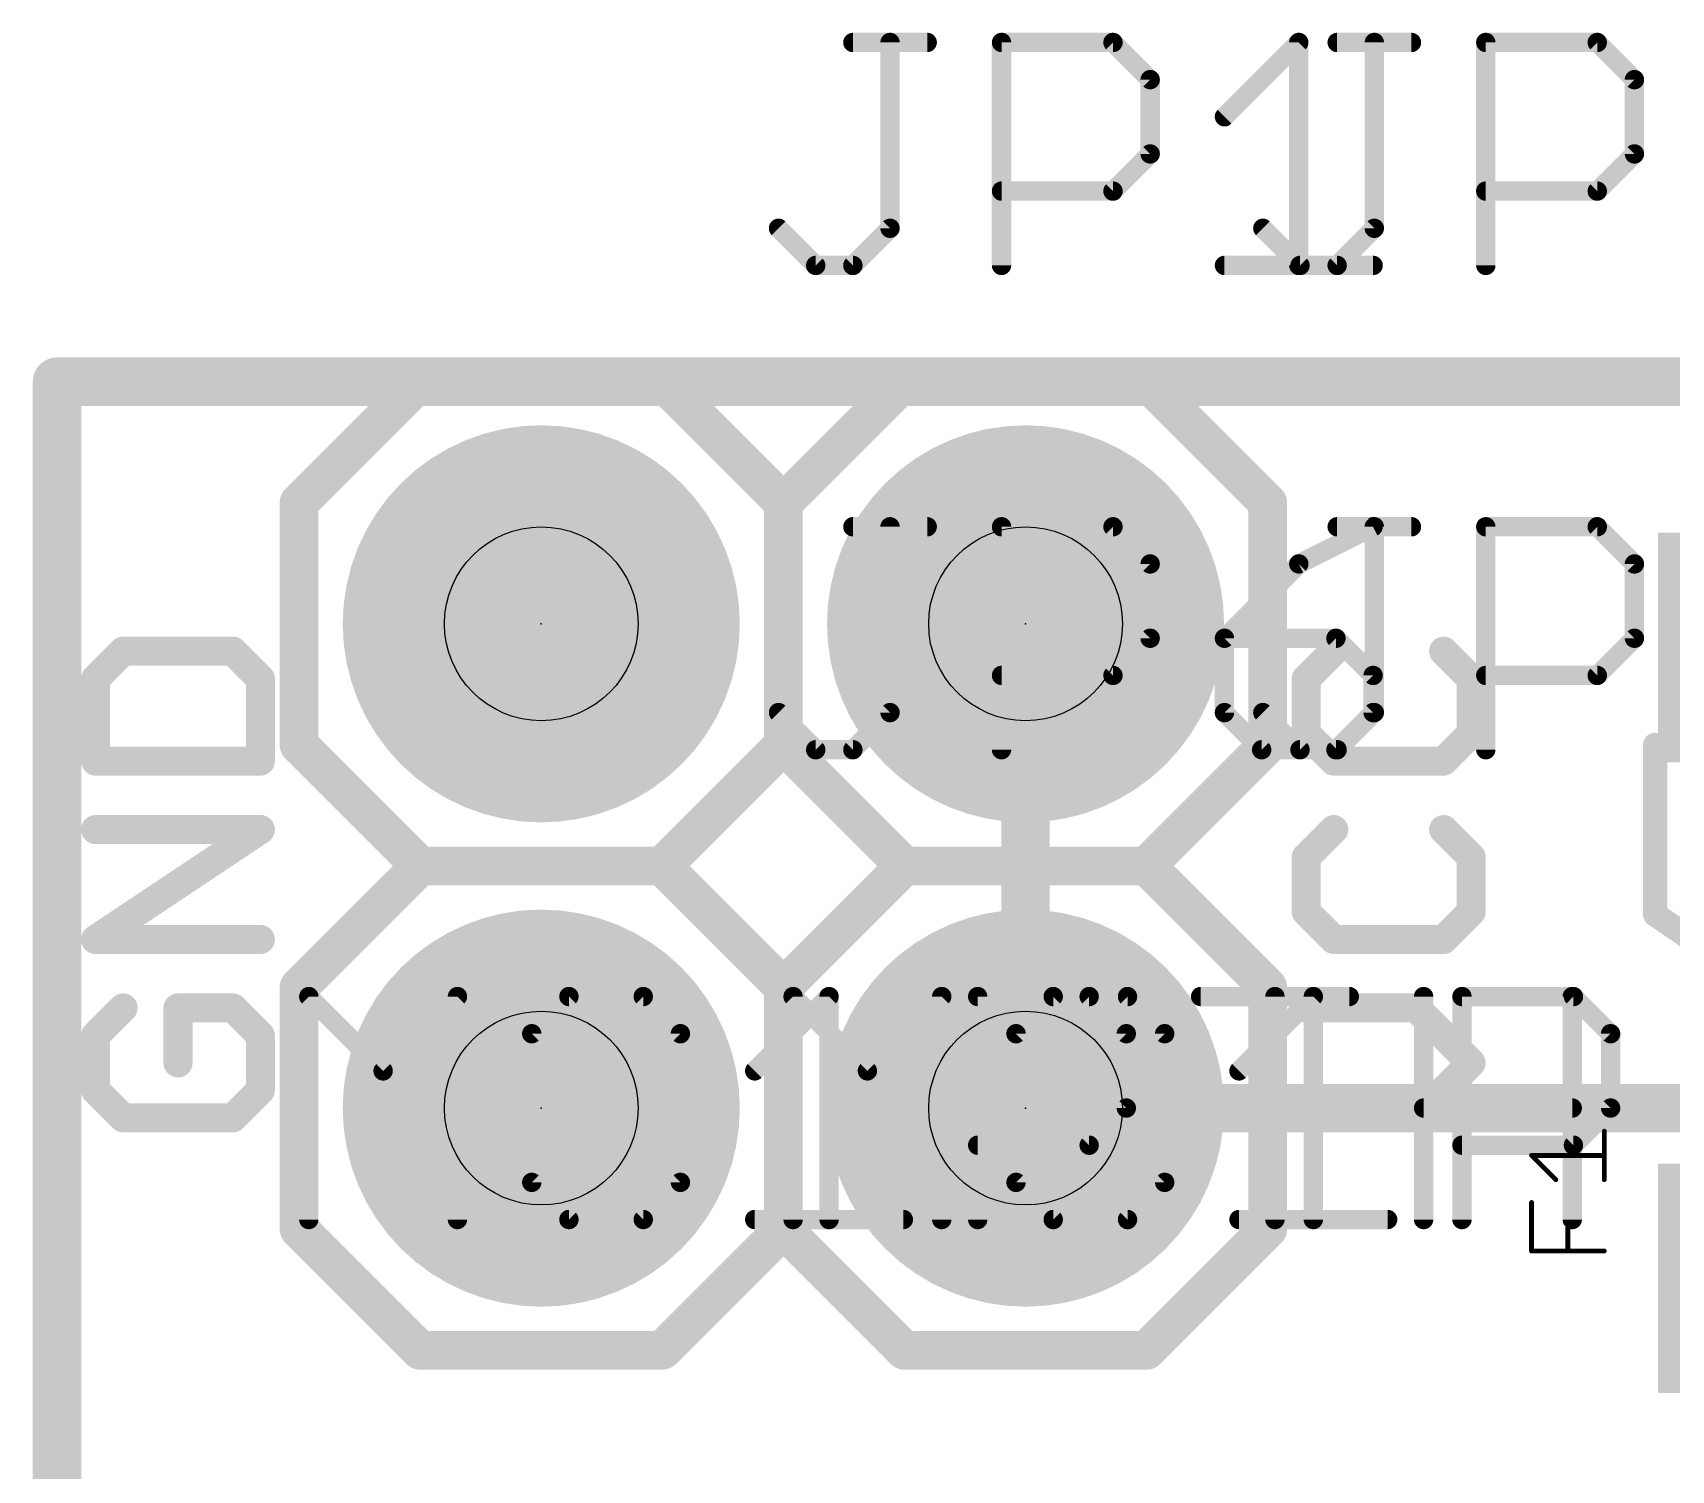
# Model space of a CAD drawing. Extents: x -128 to 56, y -3 to 18.
# Drawn here: x -0.13 to 8.47, y 10.8 to 18.34 of the extents above; entities that cross this region are included whole.
import ezdxf

# ---------------------------------------------------------------- set-up
doc = ezdxf.new("R2010")
doc.units = 0
for name, color, linetype in [('1', 12, 'CONTINUOUS'), ('16', 132, 'CONTINUOUS'), ('17', 110, 'CONTINUOUS'), ('20', 53, 'CONTINUOUS'), ('21', 53, 'CONTINUOUS'), ('23', 53, 'CONTINUOUS'), ('25', 253, 'CONTINUOUS'), ('27', 253, 'CONTINUOUS'), ('29', 253, 'CONTINUOUS'), ('30', 253, 'CONTINUOUS'), ('44', 253, 'CONTINUOUS'), ('51', 53, 'CONTINUOUS')]:
    doc.layers.add(name, color=color, linetype=linetype)

# ---------------------------------------------------------------- blocks, each defined once
blk = doc.blocks.new('RECT')
blk.add_solid([(-0.5, -0.5), (0.5, -0.5), (-0.5, 0.5), (0.5, 0.5)])
blk = doc.blocks.new('ROUNDP')
at = {"const_width": 0.5}
blk.add_lwpolyline([(0, -0.25, 1), (0, 0.25, 1), (0, -0.25)], format="xyb", dxfattribs=at)

msp = doc.modelspace()

# ---------------------------------------------------------------- linework, layer by layer
at = {"layer": '1', "const_width": 0.254}
for points in [[(0, 0), (0, 16.51)], [(0, 16.51), (54.61, 16.51)], [(5.08, 12.7), (5.08, 15.24)]]:
    msp.add_lwpolyline(points, dxfattribs=at)
at = {"layer": '1', "const_width": 0.127}
for points in [[(0.0635, 16.51, 1), (-0.0635, 16.51)], [(0, 16.5735, 1), (0, 16.4465)], [(5.1435, 15.24, 1), (5.0165, 15.24)], [(5.0165, 12.7, 1), (5.1435, 12.7)]]:
    msp.add_lwpolyline(points, format="xyb", dxfattribs=at)
at = {"layer": '16', "const_width": 0.254}
for points in [[(0, 16.51), (54.61, 16.51)], [(0, 0), (0, 16.51)], [(5.08, 12.7), (44.45, 12.7)]]:
    msp.add_lwpolyline(points, dxfattribs=at)
at = {"layer": '16', "const_width": 0.127}
for points in [[(0, 16.5735, 1), (0, 16.4465)], [(0.0635, 16.51, 1), (-0.0635, 16.51)], [(5.08, 12.7635, 1), (5.08, 12.6365)]]:
    msp.add_lwpolyline(points, format="xyb", dxfattribs=at)
at = {"layer": '20', "const_width": 0.2032}
for points in [[(54.61, 16.51), (0, 16.51)], [(0, 16.51), (0, 0)]]:
    msp.add_lwpolyline(points, dxfattribs=at)
at = {"layer": '20', "const_width": 0.1016}
for points in [[(0, 16.5608, 1), (0, 16.4592)], [(0.0508, 16.51, 1), (-0.0508, 16.51)]]:
    msp.add_lwpolyline(points, format="xyb", dxfattribs=at)
at = {"layer": '21'}
for points, const_width in [([(1.905, 16.51), (1.27, 15.875)], 0.2032), ([(3.175, 16.51), (1.905, 16.51)], 0.2032), ([(3.81, 15.875), (3.175, 16.51)], 0.2032), ([(4.445, 16.51), (3.81, 15.875)], 0.2032), ([(5.715, 16.51), (4.445, 16.51)], 0.2032), ([(6.35, 15.875), (5.715, 16.51)], 0.2032), ([(1.27, 15.875), (1.27, 14.605)], 0.2032), ([(3.81, 14.605), (3.81, 15.875)], 0.2032), ([(3.81, 15.875), (3.81, 14.605)], 0.2032), ([(6.35, 14.605), (6.35, 15.875)], 0.2032), ([(0.3465, 15.0965), (0.2025, 14.9524)], 0.1524), ([(0.9227, 15.0965), (0.3465, 15.0965)], 0.1524), ([(1.0668, 14.9524), (0.9227, 15.0965)], 0.1524), ([(6.6965, 15.0965), (6.5525, 14.9524)], 0.1524), ([(7.4168, 14.9524), (7.2727, 15.0965)], 0.1524), ([(0.2025, 14.9524), (0.2025, 14.5202)], 0.1524), ([(1.0668, 14.5202), (1.0668, 14.9524)], 0.1524), ([(6.5525, 14.9524), (6.5525, 14.6643)], 0.1524), ([(7.4168, 14.6643), (7.4168, 14.9524)], 0.1524), ([(1.27, 14.605), (1.905, 13.97)], 0.2032), ([(3.175, 13.97), (3.81, 14.605)], 0.2032), ([(3.81, 14.605), (4.445, 13.97)], 0.2032), ([(5.715, 13.97), (6.35, 14.605)], 0.2032), ([(6.5525, 14.6643), (6.6965, 14.5202)], 0.1524), ([(7.2727, 14.5202), (7.4168, 14.6643)], 0.1524), ([(0.2025, 14.5202), (1.0668, 14.5202)], 0.1524), ([(6.6965, 14.5202), (7.2727, 14.5202)], 0.1524), ([(0.2025, 13.5847), (1.0668, 14.1609)], 0.1524), ([(1.0668, 14.1609), (0.2025, 14.1609)], 0.1524), ([(6.6965, 14.1609), (6.5525, 14.0169)], 0.1524), ([(7.4168, 14.0169), (7.2727, 14.1609)], 0.1524), ([(1.905, 13.97), (1.27, 13.335)], 0.2032), ([(1.905, 13.97), (3.175, 13.97)], 0.2032), ([(3.175, 13.97), (1.905, 13.97)], 0.2032), ([(3.81, 13.335), (3.175, 13.97)], 0.2032), ([(4.445, 13.97), (3.81, 13.335)], 0.2032), ([(4.445, 13.97), (5.715, 13.97)], 0.2032), ([(5.715, 13.97), (4.445, 13.97)], 0.2032), ([(6.35, 13.335), (5.715, 13.97)], 0.2032), ([(6.5525, 14.0169), (6.5525, 13.7288)], 0.1524), ([(7.4168, 13.7288), (7.4168, 14.0169)], 0.1524), ([(6.5525, 13.7288), (6.6965, 13.5847)], 0.1524), ([(7.2727, 13.5847), (7.4168, 13.7288)], 0.1524), ([(1.0668, 13.5847), (0.2025, 13.5847)], 0.1524), ([(6.6965, 13.5847), (7.2727, 13.5847)], 0.1524), ([(1.27, 13.335), (1.27, 12.065)], 0.2032), ([(3.81, 12.065), (3.81, 13.335)], 0.2032), ([(3.81, 13.335), (3.81, 12.065)], 0.2032), ([(6.35, 12.065), (6.35, 13.335)], 0.2032), ([(0.3465, 13.2254), (0.2025, 13.0814)], 0.1524), ([(0.9227, 13.2254), (0.6346, 13.2254)], 0.1524), ([(0.6346, 13.2254), (0.6346, 12.9373)], 0.1524), ([(1.0668, 13.0814), (0.9227, 13.2254)], 0.1524), ([(7.1287, 13.2254), (6.5525, 13.2254)], 0.1524), ([(7.4168, 12.9373), (7.1287, 13.2254)], 0.1524), ([(0.2025, 13.0814), (0.2025, 12.7933)], 0.1524), ([(1.0668, 12.7933), (1.0668, 13.0814)], 0.1524), ([(7.1287, 12.6492), (7.4168, 12.9373)], 0.1524), ([(0.2025, 12.7933), (0.3465, 12.6492)], 0.1524), ([(0.9227, 12.6492), (1.0668, 12.7933)], 0.1524), ([(0.3465, 12.6492), (0.9227, 12.6492)], 0.1524), ([(6.5525, 12.6492), (7.1287, 12.6492)], 0.1524), ([(1.27, 12.065), (1.905, 11.43)], 0.2032), ([(3.175, 11.43), (3.81, 12.065)], 0.2032), ([(3.81, 12.065), (4.445, 11.43)], 0.2032), ([(5.715, 11.43), (6.35, 12.065)], 0.2032), ([(1.905, 11.43), (3.175, 11.43)], 0.2032), ([(4.445, 11.43), (5.715, 11.43)], 0.2032)]:
    msp.add_lwpolyline(points, dxfattribs=dict(at, const_width=const_width))
for points, const_width in [([(1.905, 16.5608, 1), (1.905, 16.4592)], 0.1016), ([(1.9409, 16.4741, 1), (1.8691, 16.5459)], 0.1016), ([(3.2109, 16.5459, 1), (3.1391, 16.4741)], 0.1016), ([(3.175, 16.4592, 1), (3.175, 16.5608)], 0.1016), ([(4.445, 16.5608, 1), (4.445, 16.4592)], 0.1016), ([(4.4809, 16.4741, 1), (4.4091, 16.5459)], 0.1016), ([(5.7509, 16.5459, 1), (5.6791, 16.4741)], 0.1016), ([(5.715, 16.4592, 1), (5.715, 16.5608)], 0.1016), ([(1.3208, 15.875, 1), (1.2192, 15.875)], 0.1016), ([(1.2341, 15.9109, 1), (1.3059, 15.8391)], 0.1016), ([(3.8608, 15.875, 1), (3.7592, 15.875)], 0.1016), ([(3.8608, 15.875, 1), (3.7592, 15.875)], 0.1016), ([(3.7741, 15.9109, 1), (3.8459, 15.8391)], 0.1016), ([(3.7741, 15.8391, 1), (3.8459, 15.9109)], 0.1016), ([(6.4008, 15.875, 1), (6.2992, 15.875)], 0.1016), ([(6.3141, 15.8391, 1), (6.3859, 15.9109)], 0.1016), ([(0.3465, 15.1346, 1), (0.3465, 15.0584)], 0.0762), ([(0.3735, 15.0695, 1), (0.3196, 15.1234)], 0.0762), ([(0.9497, 15.1234, 1), (0.8958, 15.0695)], 0.0762), ([(0.9227, 15.0584, 1), (0.9227, 15.1346)], 0.0762), ([(6.7235, 15.0695, 1), (6.6696, 15.1234)], 0.0762), ([(7.2997, 15.1234, 1), (7.2458, 15.0695)], 0.0762), ([(0.2406, 14.9524, 1), (0.1644, 14.9524)], 0.0762), ([(0.1755, 14.9793, 1), (0.2294, 14.9255)], 0.0762), ([(1.1049, 14.9524, 1), (1.0287, 14.9524)], 0.0762), ([(1.0399, 14.9255, 1), (1.0937, 14.9793)], 0.0762), ([(6.5906, 14.9524, 1), (6.5144, 14.9524)], 0.0762), ([(6.5255, 14.9793, 1), (6.5794, 14.9255)], 0.0762), ([(7.4549, 14.9524, 1), (7.3787, 14.9524)], 0.0762), ([(7.3899, 14.9255, 1), (7.4437, 14.9793)], 0.0762), ([(1.3059, 14.6409, 1), (1.2341, 14.5691)], 0.1016), ([(3.8459, 14.6409, 1), (3.7741, 14.5691)], 0.1016), ([(3.8459, 14.5691, 1), (3.7741, 14.6409)], 0.1016), ([(6.3859, 14.5691, 1), (6.3141, 14.6409)], 0.1016), ([(6.5794, 14.6912, 1), (6.5255, 14.6374)], 0.0762), ([(6.5144, 14.6643, 1), (6.5906, 14.6643)], 0.0762), ([(7.3787, 14.6643, 1), (7.4549, 14.6643)], 0.0762), ([(7.4437, 14.6374, 1), (7.3899, 14.6912)], 0.0762), ([(1.2192, 14.605, 1), (1.3208, 14.605)], 0.1016), ([(3.7592, 14.605, 1), (3.8608, 14.605)], 0.1016), ([(3.7592, 14.605, 1), (3.8608, 14.605)], 0.1016), ([(6.2992, 14.605, 1), (6.4008, 14.605)], 0.1016), ([(0.2025, 14.5583, 1), (0.2025, 14.4821)], 0.0762), ([(0.1644, 14.5202, 1), (0.2406, 14.5202)], 0.0762), ([(1.0287, 14.5202, 1), (1.1049, 14.5202)], 0.0762), ([(1.0668, 14.4821, 1), (1.0668, 14.5583)], 0.0762), ([(6.6965, 14.5583, 1), (6.6965, 14.4821)], 0.0762), ([(6.6696, 14.4933, 1), (6.7235, 14.5472)], 0.0762), ([(7.2458, 14.5472, 1), (7.2997, 14.4933)], 0.0762), ([(7.2727, 14.4821, 1), (7.2727, 14.5583)], 0.0762), ([(0.2025, 14.199, 1), (0.2025, 14.1228)], 0.0762), ([(1.0879, 14.1292, 1), (1.0457, 14.1926)], 0.0762), ([(1.0668, 14.1228, 1), (1.0668, 14.199)], 0.0762), ([(6.7235, 14.134, 1), (6.6696, 14.1879)], 0.0762), ([(7.2997, 14.1879, 1), (7.2458, 14.134)], 0.0762), ([(1.905, 14.0208, 1), (1.905, 13.9192)], 0.1016), ([(1.905, 14.0208, 1), (1.905, 13.9192)], 0.1016), ([(1.9409, 13.9341, 1), (1.8691, 14.0059)], 0.1016), ([(1.8691, 13.9341, 1), (1.9409, 14.0059)], 0.1016), ([(3.2109, 14.0059, 1), (3.1391, 13.9341)], 0.1016), ([(3.1391, 14.0059, 1), (3.2109, 13.9341)], 0.1016), ([(3.175, 13.9192, 1), (3.175, 14.0208)], 0.1016), ([(3.175, 13.9192, 1), (3.175, 14.0208)], 0.1016), ([(4.445, 14.0208, 1), (4.445, 13.9192)], 0.1016), ([(4.445, 14.0208, 1), (4.445, 13.9192)], 0.1016), ([(4.4809, 13.9341, 1), (4.4091, 14.0059)], 0.1016), ([(4.4091, 13.9341, 1), (4.4809, 14.0059)], 0.1016), ([(5.7509, 14.0059, 1), (5.6791, 13.9341)], 0.1016), ([(5.6791, 14.0059, 1), (5.7509, 13.9341)], 0.1016), ([(5.715, 13.9192, 1), (5.715, 14.0208)], 0.1016), ([(5.715, 13.9192, 1), (5.715, 14.0208)], 0.1016), ([(6.5255, 14.0438, 1), (6.5794, 13.9899)], 0.0762), ([(6.5906, 14.0169, 1), (6.5144, 14.0169)], 0.0762), ([(7.4549, 14.0169, 1), (7.3787, 14.0169)], 0.0762), ([(7.3899, 13.9899, 1), (7.4437, 14.0438)], 0.0762), ([(6.5794, 13.7557, 1), (6.5255, 13.7018)], 0.0762), ([(6.5144, 13.7288, 1), (6.5906, 13.7288)], 0.0762), ([(7.3787, 13.7288, 1), (7.4549, 13.7288)], 0.0762), ([(7.4437, 13.7018, 1), (7.3899, 13.7557)], 0.0762), ([(0.1813, 13.6164, 1), (0.2236, 13.553)], 0.0762), ([(0.2025, 13.6228, 1), (0.2025, 13.5466)], 0.0762), ([(1.0668, 13.5466, 1), (1.0668, 13.6228)], 0.0762), ([(6.6965, 13.6228, 1), (6.6965, 13.5466)], 0.0762), ([(6.6696, 13.5578, 1), (6.7235, 13.6117)], 0.0762), ([(7.2458, 13.6117, 1), (7.2997, 13.5578)], 0.0762), ([(7.2727, 13.5466, 1), (7.2727, 13.6228)], 0.0762), ([(1.3208, 13.335, 1), (1.2192, 13.335)], 0.1016), ([(1.2341, 13.3709, 1), (1.3059, 13.2991)], 0.1016), ([(3.8608, 13.335, 1), (3.7592, 13.335)], 0.1016), ([(3.8608, 13.335, 1), (3.7592, 13.335)], 0.1016), ([(3.7741, 13.3709, 1), (3.8459, 13.2991)], 0.1016), ([(3.7741, 13.2991, 1), (3.8459, 13.3709)], 0.1016), ([(6.4008, 13.335, 1), (6.2992, 13.335)], 0.1016), ([(6.3141, 13.2991, 1), (6.3859, 13.3709)], 0.1016), ([(0.3735, 13.1985, 1), (0.3196, 13.2524)], 0.0762), ([(0.6346, 13.2635, 1), (0.6346, 13.1873)], 0.0762), ([(0.6727, 13.2254, 1), (0.5965, 13.2254)], 0.0762), ([(0.9497, 13.2524, 1), (0.8958, 13.1985)], 0.0762), ([(0.9227, 13.1873, 1), (0.9227, 13.2635)], 0.0762), ([(6.5525, 13.2635, 1), (6.5525, 13.1873)], 0.0762), ([(7.1556, 13.2524, 1), (7.1017, 13.1985)], 0.0762), ([(7.1287, 13.1873, 1), (7.1287, 13.2635)], 0.0762), ([(0.2406, 13.0814, 1), (0.1644, 13.0814)], 0.0762), ([(1.1049, 13.0814, 1), (1.0287, 13.0814)], 0.0762), ([(0.1755, 13.1083, 1), (0.2294, 13.0544)], 0.0762), ([(1.0399, 13.0544, 1), (1.0937, 13.1083)], 0.0762), ([(7.4437, 12.9104, 1), (7.3899, 12.9643)], 0.0762), ([(7.3899, 12.9104, 1), (7.4437, 12.9643)], 0.0762), ([(0.5965, 12.9373, 1), (0.6727, 12.9373)], 0.0762), ([(0.2294, 12.8202, 1), (0.1755, 12.7663)], 0.0762), ([(0.1644, 12.7933, 1), (0.2406, 12.7933)], 0.0762), ([(1.0287, 12.7933, 1), (1.1049, 12.7933)], 0.0762), ([(1.0937, 12.7663, 1), (1.0399, 12.8202)], 0.0762), ([(0.3465, 12.6873, 1), (0.3465, 12.6111)], 0.0762), ([(0.9227, 12.6111, 1), (0.9227, 12.6873)], 0.0762), ([(6.5525, 12.6873, 1), (6.5525, 12.6111)], 0.0762), ([(7.1287, 12.6111, 1), (7.1287, 12.6873)], 0.0762), ([(0.3196, 12.6223, 1), (0.3735, 12.6761)], 0.0762), ([(0.8958, 12.6761, 1), (0.9497, 12.6223)], 0.0762), ([(7.1017, 12.6761, 1), (7.1556, 12.6223)], 0.0762), ([(1.3059, 12.1009, 1), (1.2341, 12.0291)], 0.1016), ([(3.8459, 12.1009, 1), (3.7741, 12.0291)], 0.1016), ([(3.8459, 12.0291, 1), (3.7741, 12.1009)], 0.1016), ([(6.3859, 12.0291, 1), (6.3141, 12.1009)], 0.1016), ([(1.2192, 12.065, 1), (1.3208, 12.065)], 0.1016), ([(3.7592, 12.065, 1), (3.8608, 12.065)], 0.1016), ([(3.7592, 12.065, 1), (3.8608, 12.065)], 0.1016), ([(6.2992, 12.065, 1), (6.4008, 12.065)], 0.1016), ([(1.905, 11.4808, 1), (1.905, 11.3792)], 0.1016), ([(1.8691, 11.3941, 1), (1.9409, 11.4659)], 0.1016), ([(3.1391, 11.4659, 1), (3.2109, 11.3941)], 0.1016), ([(3.175, 11.3792, 1), (3.175, 11.4808)], 0.1016), ([(4.445, 11.4808, 1), (4.445, 11.3792)], 0.1016), ([(4.4091, 11.3941, 1), (4.4809, 11.4659)], 0.1016), ([(5.6791, 11.4659, 1), (5.7509, 11.3941)], 0.1016), ([(5.715, 11.3792, 1), (5.715, 11.4808)], 0.1016)]:
    msp.add_lwpolyline(points, format="xyb", dxfattribs=dict(at, const_width=const_width))
at = {"layer": '23'}
for p in [(2.54, 15.24), (5.08, 15.24), (2.54, 12.7), (5.08, 12.7)]:
    msp.add_point(p, dxfattribs=at)
at = {"layer": '25'}
for points, const_width in [([(4.1744, 18.289), (4.5642, 18.289)], 0.1016), ([(4.3693, 17.3145), (4.3693, 18.289)], 0.1016), ([(4.954, 17.1196), (4.954, 18.289)], 0.1016), ([(4.954, 18.289), (5.5387, 18.289)], 0.1016), ([(5.5387, 18.289), (5.7336, 18.0941)], 0.1016), ([(6.1234, 17.8992), (6.5132, 18.289)], 0.1016), ([(6.5132, 18.289), (6.5132, 17.1196)], 0.1016), ([(6.7144, 18.289), (7.1042, 18.289)], 0.1016), ([(6.9093, 17.3145), (6.9093, 18.289)], 0.1016), ([(7.494, 17.1196), (7.494, 18.289)], 0.1016), ([(7.494, 18.289), (8.0787, 18.289)], 0.1016), ([(8.0787, 18.289), (8.2736, 18.0941)], 0.1016), ([(5.7336, 18.0941), (5.7336, 17.7043)], 0.1016), ([(8.2736, 18.0941), (8.2736, 17.7043)], 0.1016), ([(5.7336, 17.7043), (5.5387, 17.5094)], 0.1016), ([(8.2736, 17.7043), (8.0787, 17.5094)], 0.1016), ([(5.5387, 17.5094), (4.954, 17.5094)], 0.1016), ([(8.0787, 17.5094), (7.494, 17.5094)], 0.1016), ([(3.7846, 17.3145), (3.9795, 17.1196)], 0.1016), ([(4.1744, 17.1196), (4.3693, 17.3145)], 0.1016), ([(6.3246, 17.3145), (6.5195, 17.1196)], 0.1016), ([(6.7144, 17.1196), (6.9093, 17.3145)], 0.1016), ([(3.9795, 17.1196), (4.1744, 17.1196)], 0.1016), ([(6.1234, 17.1196), (6.903, 17.1196)], 0.1016), ([(6.5195, 17.1196), (6.7144, 17.1196)], 0.1016), ([(4.1744, 15.749), (4.5642, 15.749)], 0.1016), ([(4.3693, 14.7745), (4.3693, 15.749)], 0.1016), ([(4.954, 14.5796), (4.954, 15.749)], 0.1016), ([(4.954, 15.749), (5.5387, 15.749)], 0.1016), ([(5.5387, 15.749), (5.7336, 15.5541)], 0.1016), ([(6.903, 15.749), (6.5132, 15.5541)], 0.1016), ([(6.7144, 15.749), (7.1042, 15.749)], 0.1016), ([(6.9093, 14.7745), (6.9093, 15.749)], 0.1016), ([(7.494, 14.5796), (7.494, 15.749)], 0.1016), ([(7.494, 15.749), (8.0787, 15.749)], 0.1016), ([(8.0787, 15.749), (8.2736, 15.5541)], 0.1016), ([(5.7336, 15.5541), (5.7336, 15.1643)], 0.1016), ([(6.5132, 15.5541), (6.1234, 15.1643)], 0.1016), ([(8.2736, 15.5541), (8.2736, 15.1643)], 0.1016), ([(5.7336, 15.1643), (5.5387, 14.9694)], 0.1016), ([(6.1234, 15.1643), (6.1234, 14.7745)], 0.1016), ([(6.7081, 15.1643), (6.1234, 15.1643)], 0.1016), ([(6.903, 14.9694), (6.7081, 15.1643)], 0.1016), ([(8.2736, 15.1643), (8.0787, 14.9694)], 0.1016), ([(5.5387, 14.9694), (4.954, 14.9694)], 0.1016), ([(6.903, 14.7745), (6.903, 14.9694)], 0.1016), ([(8.0787, 14.9694), (7.494, 14.9694)], 0.1016), ([(3.7846, 14.7745), (3.9795, 14.5796)], 0.1016), ([(4.1744, 14.5796), (4.3693, 14.7745)], 0.1016), ([(6.1234, 14.7745), (6.3183, 14.5796)], 0.1016), ([(6.3246, 14.7745), (6.5195, 14.5796)], 0.1016), ([(6.7081, 14.5796), (6.903, 14.7745)], 0.1016), ([(6.7144, 14.5796), (6.9093, 14.7745)], 0.1016), ([(3.9795, 14.5796), (4.1744, 14.5796)], 0.1016), ([(6.3183, 14.5796), (6.7081, 14.5796)], 0.1016), ([(6.5195, 14.5796), (6.7144, 14.5796)], 0.1016), ([(8.1153, 12.3249), (8.1153, 12.5791)], 0.0254), ([(7.8611, 12.3249), (7.734, 12.452)], 0.0254), ([(7.734, 12.452), (8.1153, 12.452)], 0.0254), ([(7.734, 11.9507), (7.734, 12.2049)], 0.0254), ([(7.9246, 11.9507), (7.9246, 12.0778)], 0.0254), ([(8.1153, 11.9507), (7.734, 11.9507)], 0.0254)]:
    msp.add_lwpolyline(points, dxfattribs=dict(at, const_width=const_width))
for points, const_width in [([(4.1744, 18.3144, 1), (4.1744, 18.2636)], 0.0508), ([(4.3947, 18.289, 1), (4.3439, 18.289)], 0.0508), ([(4.5642, 18.2636, 1), (4.5642, 18.3144)], 0.0508), ([(4.9794, 18.289, 1), (4.9286, 18.289)], 0.0508), ([(4.954, 18.3144, 1), (4.954, 18.2636)], 0.0508), ([(5.5567, 18.307, 1), (5.5207, 18.271)], 0.0508), ([(5.5387, 18.2636, 1), (5.5387, 18.3144)], 0.0508), ([(6.5386, 18.289, 1), (6.4878, 18.289)], 0.0508), ([(6.5312, 18.271, 1), (6.4952, 18.307)], 0.0508), ([(6.7144, 18.3144, 1), (6.7144, 18.2636)], 0.0508), ([(6.9347, 18.289, 1), (6.8839, 18.289)], 0.0508), ([(7.1042, 18.2636, 1), (7.1042, 18.3144)], 0.0508), ([(7.5194, 18.289, 1), (7.4686, 18.289)], 0.0508), ([(7.494, 18.3144, 1), (7.494, 18.2636)], 0.0508), ([(8.0967, 18.307, 1), (8.0607, 18.271)], 0.0508), ([(8.0787, 18.2636, 1), (8.0787, 18.3144)], 0.0508), ([(5.759, 18.0941, 1), (5.7082, 18.0941)], 0.0508), ([(5.7156, 18.0761, 1), (5.7516, 18.1121)], 0.0508), ([(8.299, 18.0941, 1), (8.2482, 18.0941)], 0.0508), ([(8.2556, 18.0761, 1), (8.2916, 18.1121)], 0.0508), ([(6.1054, 17.9172, 1), (6.1414, 17.8812)], 0.0508), ([(5.7082, 17.7043, 1), (5.759, 17.7043)], 0.0508), ([(5.7516, 17.6863, 1), (5.7156, 17.7223)], 0.0508), ([(8.2482, 17.7043, 1), (8.299, 17.7043)], 0.0508), ([(8.2916, 17.6863, 1), (8.2556, 17.7223)], 0.0508), ([(4.954, 17.5348, 1), (4.954, 17.484)], 0.0508), ([(5.5207, 17.5274, 1), (5.5567, 17.4914)], 0.0508), ([(5.5387, 17.484, 1), (5.5387, 17.5348)], 0.0508), ([(7.494, 17.5348, 1), (7.494, 17.484)], 0.0508), ([(8.0607, 17.5274, 1), (8.0967, 17.4914)], 0.0508), ([(8.0787, 17.484, 1), (8.0787, 17.5348)], 0.0508), ([(3.8026, 17.3325, 1), (3.7666, 17.2965)], 0.0508), ([(4.3873, 17.2965, 1), (4.3513, 17.3325)], 0.0508), ([(6.3426, 17.3325, 1), (6.3066, 17.2965)], 0.0508), ([(6.9273, 17.2965, 1), (6.8913, 17.3325)], 0.0508), ([(4.3439, 17.3145, 1), (4.3947, 17.3145)], 0.0508), ([(6.8839, 17.3145, 1), (6.9347, 17.3145)], 0.0508), ([(3.9795, 17.145, 1), (3.9795, 17.0942)], 0.0508), ([(3.9615, 17.1016, 1), (3.9975, 17.1376)], 0.0508), ([(4.1564, 17.1376, 1), (4.1924, 17.1016)], 0.0508), ([(4.1744, 17.0942, 1), (4.1744, 17.145)], 0.0508), ([(4.9286, 17.1196, 1), (4.9794, 17.1196)], 0.0508), ([(6.1234, 17.145, 1), (6.1234, 17.0942)], 0.0508), ([(6.4878, 17.1196, 1), (6.5386, 17.1196)], 0.0508), ([(6.5195, 17.145, 1), (6.5195, 17.0942)], 0.0508), ([(6.5015, 17.1016, 1), (6.5375, 17.1376)], 0.0508), ([(6.6964, 17.1376, 1), (6.7324, 17.1016)], 0.0508), ([(6.7144, 17.0942, 1), (6.7144, 17.145)], 0.0508), ([(6.903, 17.0942, 1), (6.903, 17.145)], 0.0508), ([(7.4686, 17.1196, 1), (7.5194, 17.1196)], 0.0508), ([(4.1744, 15.7744, 1), (4.1744, 15.7236)], 0.0508), ([(4.3947, 15.749, 1), (4.3439, 15.749)], 0.0508), ([(4.5642, 15.7236, 1), (4.5642, 15.7744)], 0.0508), ([(4.9794, 15.749, 1), (4.9286, 15.749)], 0.0508), ([(4.954, 15.7744, 1), (4.954, 15.7236)], 0.0508), ([(5.5567, 15.767, 1), (5.5207, 15.731)], 0.0508), ([(5.5387, 15.7236, 1), (5.5387, 15.7744)], 0.0508), ([(6.7144, 15.7744, 1), (6.7144, 15.7236)], 0.0508), ([(6.9347, 15.749, 1), (6.8839, 15.749)], 0.0508), ([(6.9143, 15.7263, 1), (6.8916, 15.7717)], 0.0508), ([(7.1042, 15.7236, 1), (7.1042, 15.7744)], 0.0508), ([(7.5194, 15.749, 1), (7.4686, 15.749)], 0.0508), ([(7.494, 15.7744, 1), (7.494, 15.7236)], 0.0508), ([(8.0967, 15.767, 1), (8.0607, 15.731)], 0.0508), ([(8.0787, 15.7236, 1), (8.0787, 15.7744)], 0.0508), ([(5.759, 15.5541, 1), (5.7082, 15.5541)], 0.0508), ([(5.7156, 15.5361, 1), (5.7516, 15.5721)], 0.0508), ([(6.5018, 15.5768, 1), (6.5245, 15.5314)], 0.0508), ([(6.5312, 15.5361, 1), (6.4952, 15.5721)], 0.0508), ([(8.299, 15.5541, 1), (8.2482, 15.5541)], 0.0508), ([(8.2556, 15.5361, 1), (8.2916, 15.5721)], 0.0508), ([(5.7516, 15.1463, 1), (5.7156, 15.1823)], 0.0508), ([(6.1488, 15.1643, 1), (6.098, 15.1643)], 0.0508), ([(6.1234, 15.1897, 1), (6.1234, 15.1389)], 0.0508), ([(6.7261, 15.1823, 1), (6.6901, 15.1463)], 0.0508), ([(6.7081, 15.1389, 1), (6.7081, 15.1897)], 0.0508), ([(8.2916, 15.1463, 1), (8.2556, 15.1823)], 0.0508), ([(5.7082, 15.1643, 1), (5.759, 15.1643)], 0.0508), ([(6.1054, 15.1823, 1), (6.1414, 15.1463)], 0.0508), ([(8.2482, 15.1643, 1), (8.299, 15.1643)], 0.0508), ([(4.954, 14.9948, 1), (4.954, 14.944)], 0.0508), ([(5.5207, 14.9874, 1), (5.5567, 14.9514)], 0.0508), ([(5.5387, 14.944, 1), (5.5387, 14.9948)], 0.0508), ([(6.9284, 14.9694, 1), (6.8776, 14.9694)], 0.0508), ([(6.885, 14.9514, 1), (6.921, 14.9874)], 0.0508), ([(7.494, 14.9948, 1), (7.494, 14.944)], 0.0508), ([(8.0607, 14.9874, 1), (8.0967, 14.9514)], 0.0508), ([(8.0787, 14.944, 1), (8.0787, 14.9948)], 0.0508), ([(3.8026, 14.7925, 1), (3.7666, 14.7565)], 0.0508), ([(4.3439, 14.7745, 1), (4.3947, 14.7745)], 0.0508), ([(4.3873, 14.7565, 1), (4.3513, 14.7925)], 0.0508), ([(6.1414, 14.7925, 1), (6.1054, 14.7565)], 0.0508), ([(6.098, 14.7745, 1), (6.1488, 14.7745)], 0.0508), ([(6.3426, 14.7925, 1), (6.3066, 14.7565)], 0.0508), ([(6.8776, 14.7745, 1), (6.9284, 14.7745)], 0.0508), ([(6.8839, 14.7745, 1), (6.9347, 14.7745)], 0.0508), ([(6.921, 14.7565, 1), (6.885, 14.7925)], 0.0508), ([(6.9273, 14.7565, 1), (6.8913, 14.7925)], 0.0508), ([(3.9795, 14.605, 1), (3.9795, 14.5542)], 0.0508), ([(3.9615, 14.5616, 1), (3.9975, 14.5976)], 0.0508), ([(4.1564, 14.5976, 1), (4.1924, 14.5616)], 0.0508), ([(4.1744, 14.5542, 1), (4.1744, 14.605)], 0.0508), ([(6.3183, 14.605, 1), (6.3183, 14.5542)], 0.0508), ([(6.3003, 14.5616, 1), (6.3363, 14.5976)], 0.0508), ([(6.5195, 14.605, 1), (6.5195, 14.5542)], 0.0508), ([(6.5015, 14.5616, 1), (6.5375, 14.5976)], 0.0508), ([(6.6901, 14.5976, 1), (6.7261, 14.5616)], 0.0508), ([(6.6964, 14.5976, 1), (6.7324, 14.5616)], 0.0508), ([(6.7081, 14.5542, 1), (6.7081, 14.605)], 0.0508), ([(6.7144, 14.5542, 1), (6.7144, 14.605)], 0.0508), ([(4.9286, 14.5796, 1), (4.9794, 14.5796)], 0.0508), ([(7.4686, 14.5796, 1), (7.5194, 14.5796)], 0.0508), ([(8.1216, 12.5791, 1), (8.109, 12.5791)], 0.0127), ([(7.7385, 12.4565, 1), (7.7295, 12.4475)], 0.0127), ([(7.734, 12.4584, 1), (7.734, 12.4457)], 0.0127), ([(8.1153, 12.4457, 1), (8.1153, 12.4584)], 0.0127), ([(7.8566, 12.3204, 1), (7.8656, 12.3294)], 0.0127), ([(8.109, 12.3249, 1), (8.1216, 12.3249)], 0.0127), ([(7.7403, 12.2049, 1), (7.7276, 12.2049)], 0.0127), ([(7.931, 12.0778, 1), (7.9183, 12.0778)], 0.0127), ([(7.7276, 11.9507, 1), (7.7403, 11.9507)], 0.0127), ([(7.734, 11.9571, 1), (7.734, 11.9444)], 0.0127), ([(7.9183, 11.9507, 1), (7.931, 11.9507)], 0.0127), ([(8.1153, 11.9444, 1), (8.1153, 11.9571)], 0.0127)]:
    msp.add_lwpolyline(points, format="xyb", dxfattribs=dict(at, const_width=const_width))
at = {"layer": '27', "const_width": 0.0508}
for points in [[(1.3388, 13.3032, 1), (1.3028, 13.2672)], [(1.3462, 13.2852, 1), (1.2954, 13.2852)], [(2.1258, 13.2852, 1), (2.075, 13.2852)], [(2.1184, 13.2672, 1), (2.0824, 13.3032)], [(2.6851, 13.3106, 1), (2.6851, 13.2598)], [(2.7031, 13.2672, 1), (2.6671, 13.3032)], [(3.0929, 13.3032, 1), (3.0569, 13.2672)], [(3.0749, 13.2598, 1), (3.0749, 13.3106)], [(3.8788, 13.3032, 1), (3.8428, 13.2672)], [(3.8862, 13.2852, 1), (3.8354, 13.2852)], [(4.0748, 13.2852, 1), (4.024, 13.2852)], [(4.0674, 13.2672, 1), (4.0314, 13.3032)], [(4.6658, 13.2852, 1), (4.615, 13.2852)], [(4.6584, 13.2672, 1), (4.6224, 13.3032)], [(4.8544, 13.2852, 1), (4.8036, 13.2852)], [(4.829, 13.3106, 1), (4.829, 13.2598)], [(5.2251, 13.3106, 1), (5.2251, 13.2598)], [(5.2431, 13.2672, 1), (5.2071, 13.3032)], [(5.4316, 13.3032, 1), (5.3957, 13.2672)], [(5.4137, 13.2598, 1), (5.4137, 13.3106)], [(5.6329, 13.3032, 1), (5.5969, 13.2672)], [(5.6149, 13.2598, 1), (5.6149, 13.3106)], [(5.9984, 13.3106, 1), (5.9984, 13.2598)], [(6.4136, 13.2852, 1), (6.3628, 13.2852)], [(6.6148, 13.2852, 1), (6.564, 13.2852)], [(6.6074, 13.2672, 1), (6.5714, 13.3032)], [(6.778, 13.2598, 1), (6.778, 13.3106)], [(7.1932, 13.2852, 1), (7.1424, 13.2852)], [(7.3944, 13.2852, 1), (7.3436, 13.2852)], [(7.369, 13.3106, 1), (7.369, 13.2598)], [(7.9728, 13.2852, 1), (7.922, 13.2852)], [(7.9716, 13.3032, 1), (7.9357, 13.2672)], [(7.9537, 13.2598, 1), (7.9537, 13.3106)], [(2.4722, 13.1083, 1), (2.5082, 13.0723)], [(2.5156, 13.0903, 1), (2.4648, 13.0903)], [(3.2952, 13.0903, 1), (3.2444, 13.0903)], [(3.2878, 13.0723, 1), (3.2518, 13.1083)], [(3.2518, 13.0723, 1), (3.2878, 13.1083)], [(5.0122, 13.1083, 1), (5.0482, 13.0723)], [(5.0556, 13.0903, 1), (5.0048, 13.0903)], [(5.634, 13.0903, 1), (5.5832, 13.0903)], [(5.5906, 13.0723, 1), (5.6265, 13.1083)], [(5.8352, 13.0903, 1), (5.7844, 13.0903)], [(5.8278, 13.0723, 1), (5.7918, 13.1083)], [(5.7918, 13.0723, 1), (5.8278, 13.1083)], [(8.174, 13.0903, 1), (8.1232, 13.0903)], [(8.1306, 13.0723, 1), (8.1665, 13.1083)], [(1.6926, 12.9134, 1), (1.7286, 12.8774)], [(1.6926, 12.8774, 1), (1.7286, 12.9134)], [(3.6416, 12.9134, 1), (3.6776, 12.8774)], [(4.2326, 12.9134, 1), (4.2686, 12.8774)], [(4.2326, 12.8774, 1), (4.2686, 12.9134)], [(6.1816, 12.9134, 1), (6.2176, 12.8774)], [(5.5832, 12.7005, 1), (5.634, 12.7005)], [(5.6265, 12.6825, 1), (5.5906, 12.7185)], [(7.1678, 12.7259, 1), (7.1678, 12.6751)], [(7.9474, 12.6751, 1), (7.9474, 12.7259)], [(8.1232, 12.7005, 1), (8.174, 12.7005)], [(8.1665, 12.6825, 1), (8.1306, 12.7185)], [(4.829, 12.531, 1), (4.829, 12.4802)], [(5.3957, 12.5236, 1), (5.4316, 12.4876)], [(5.4137, 12.4802, 1), (5.4137, 12.531)], [(7.369, 12.531, 1), (7.369, 12.4802)], [(7.9357, 12.5236, 1), (7.9716, 12.4876)], [(7.9537, 12.4802, 1), (7.9537, 12.531)], [(2.5082, 12.3287, 1), (2.4722, 12.2927)], [(2.4722, 12.3287, 1), (2.5082, 12.2927)], [(2.4648, 12.3107, 1), (2.5156, 12.3107)], [(3.2444, 12.3107, 1), (3.2952, 12.3107)], [(3.2878, 12.2927, 1), (3.2518, 12.3287)], [(5.0482, 12.3287, 1), (5.0122, 12.2927)], [(5.0122, 12.3287, 1), (5.0482, 12.2927)], [(5.0048, 12.3107, 1), (5.0556, 12.3107)], [(5.7844, 12.3107, 1), (5.8352, 12.3107)], [(5.8278, 12.2927, 1), (5.7918, 12.3287)], [(1.2954, 12.1158, 1), (1.3462, 12.1158)], [(2.075, 12.1158, 1), (2.1258, 12.1158)], [(2.6851, 12.1412, 1), (2.6851, 12.0904)], [(2.6671, 12.0978, 1), (2.7031, 12.1338)], [(3.0569, 12.1338, 1), (3.0929, 12.0978)], [(3.0749, 12.0904, 1), (3.0749, 12.1412)], [(3.6596, 12.1412, 1), (3.6596, 12.0904)], [(3.8354, 12.1158, 1), (3.8862, 12.1158)], [(4.024, 12.1158, 1), (4.0748, 12.1158)], [(4.4392, 12.0904, 1), (4.4392, 12.1412)], [(4.615, 12.1158, 1), (4.6658, 12.1158)], [(4.8036, 12.1158, 1), (4.8544, 12.1158)], [(5.2251, 12.1412, 1), (5.2251, 12.0904)], [(5.2071, 12.0978, 1), (5.2431, 12.1338)], [(5.5969, 12.1338, 1), (5.6329, 12.0978)], [(5.6149, 12.0904, 1), (5.6149, 12.1412)], [(6.1996, 12.1412, 1), (6.1996, 12.0904)], [(6.3628, 12.1158, 1), (6.4136, 12.1158)], [(6.564, 12.1158, 1), (6.6148, 12.1158)], [(6.9792, 12.0904, 1), (6.9792, 12.1412)], [(7.1424, 12.1158, 1), (7.1932, 12.1158)], [(7.3436, 12.1158, 1), (7.3944, 12.1158)], [(7.922, 12.1158, 1), (7.9728, 12.1158)]]:
    msp.add_lwpolyline(points, format="xyb", dxfattribs=at)
at = {"layer": '27', "const_width": 0.1016}
for points in [[(1.3208, 12.1158), (1.3208, 13.2852)], [(1.3208, 13.2852), (1.7106, 12.8954)], [(1.7106, 12.8954), (2.1004, 13.2852)], [(2.1004, 13.2852), (2.1004, 12.1158)], [(2.4902, 13.0903), (2.6851, 13.2852)], [(2.6851, 13.2852), (3.0749, 13.2852)], [(3.0749, 13.2852), (3.2698, 13.0903)], [(3.6596, 12.8954), (4.0494, 13.2852)], [(3.8608, 12.1158), (3.8608, 13.2852)], [(3.8608, 13.2852), (4.2506, 12.8954)], [(4.0494, 13.2852), (4.0494, 12.1158)], [(4.2506, 12.8954), (4.6404, 13.2852)], [(4.6404, 13.2852), (4.6404, 12.1158)], [(4.829, 12.1158), (4.829, 13.2852)], [(4.829, 13.2852), (5.4137, 13.2852)], [(5.0302, 13.0903), (5.2251, 13.2852)], [(5.2251, 13.2852), (5.6149, 13.2852)], [(5.4137, 13.2852), (5.6086, 13.0903)], [(5.6149, 13.2852), (5.8098, 13.0903)], [(5.9984, 13.2852), (6.778, 13.2852)], [(6.1996, 12.8954), (6.5894, 13.2852)], [(6.3882, 12.1158), (6.3882, 13.2852)], [(6.5894, 13.2852), (6.5894, 12.1158)], [(7.1678, 12.1158), (7.1678, 13.2852)], [(7.369, 12.1158), (7.369, 13.2852)], [(7.369, 13.2852), (7.9537, 13.2852)], [(7.9474, 13.2852), (7.9474, 12.1158)], [(7.9537, 13.2852), (8.1486, 13.0903)], [(2.4902, 12.3107), (2.4902, 13.0903)], [(2.4902, 12.3107), (3.2698, 13.0903)], [(3.2698, 13.0903), (3.2698, 12.3107)], [(5.0302, 12.3107), (5.0302, 13.0903)], [(5.0302, 12.3107), (5.8098, 13.0903)], [(5.6086, 13.0903), (5.6086, 12.7005)], [(5.8098, 13.0903), (5.8098, 12.3107)], [(8.1486, 13.0903), (8.1486, 12.7005)], [(5.6086, 12.7005), (5.4137, 12.5056)], [(7.1678, 12.7005), (7.9474, 12.7005)], [(8.1486, 12.7005), (7.9537, 12.5056)], [(5.4137, 12.5056), (4.829, 12.5056)], [(7.9537, 12.5056), (7.369, 12.5056)], [(2.6851, 12.1158), (2.4902, 12.3107)], [(3.2698, 12.3107), (3.0749, 12.1158)], [(5.2251, 12.1158), (5.0302, 12.3107)], [(5.8098, 12.3107), (5.6149, 12.1158)], [(3.0749, 12.1158), (2.6851, 12.1158)], [(3.6596, 12.1158), (4.4392, 12.1158)], [(5.6149, 12.1158), (5.2251, 12.1158)], [(6.1996, 12.1158), (6.9792, 12.1158)]]:
    msp.add_lwpolyline(points, dxfattribs=at)
at = {"layer": '44'}
for centre in [(2.54, 15.24), (5.08, 15.24), (2.54, 12.7), (5.08, 12.7)]:
    msp.add_circle(centre, 0.508, dxfattribs=at)
at = {"layer": '51', "const_width": 0.0635}
for points in [[(8.4138, 14.605, 1), (8.3502, 14.605)], [(8.4, 13.7422, 1), (8.364, 13.6898)], [(8.3502, 13.716, 1), (8.4138, 13.716)]]:
    msp.add_lwpolyline(points, format="xyb", dxfattribs=at)
at = {"layer": '51', "const_width": 0.127}
for points in [[(8.382, 13.716), (8.382, 14.605)], [(10.414, 12.319), (8.382, 13.716)]]:
    msp.add_lwpolyline(points, dxfattribs=at)

# ---------------------------------------------------------------- block references
at = {"layer": '17', "xscale": 1.8796, "yscale": 1.8796, "rotation": 90}
for p in [(2.54, 15.24), (2.54, 15.24), (5.08, 15.24), (5.08, 15.24), (2.54, 12.7), (2.54, 12.7), (5.08, 12.7), (5.08, 12.7)]:
    msp.add_blockref('ROUNDP', p, dxfattribs=at)
at = {"layer": '29', "rotation": 90}
for name, p, xscale, yscale in [('ROUNDP', (2.54, 15.24), 2.0828, 2.0828), ('ROUNDP', (5.08, 15.24), 2.0828, 2.0828), ('RECT', (9.398, 15.116), 1.2032, 2.0032), ('ROUNDP', (2.54, 12.7), 2.0828, 2.0828), ('ROUNDP', (5.08, 12.7), 2.0828, 2.0828), ('RECT', (9.398, 11.808), 1.2032, 2.0032)]:
    msp.add_blockref(name, p, dxfattribs=dict(at, xscale=xscale, yscale=yscale))
at = {"layer": '30', "xscale": 2.0828, "yscale": 2.0828, "rotation": 90}
for p in [(2.54, 15.24), (5.08, 15.24), (2.54, 12.7), (5.08, 12.7)]:
    msp.add_blockref('ROUNDP', p, dxfattribs=at)
at = {"layer": '51', "xscale": 0.508, "yscale": 0.508}
for p in [(2.54, 15.24), (5.08, 15.24), (2.54, 12.7), (5.08, 12.7)]:
    msp.add_blockref('RECT', p, dxfattribs=at)

doc.saveas('drawing.dxf')
